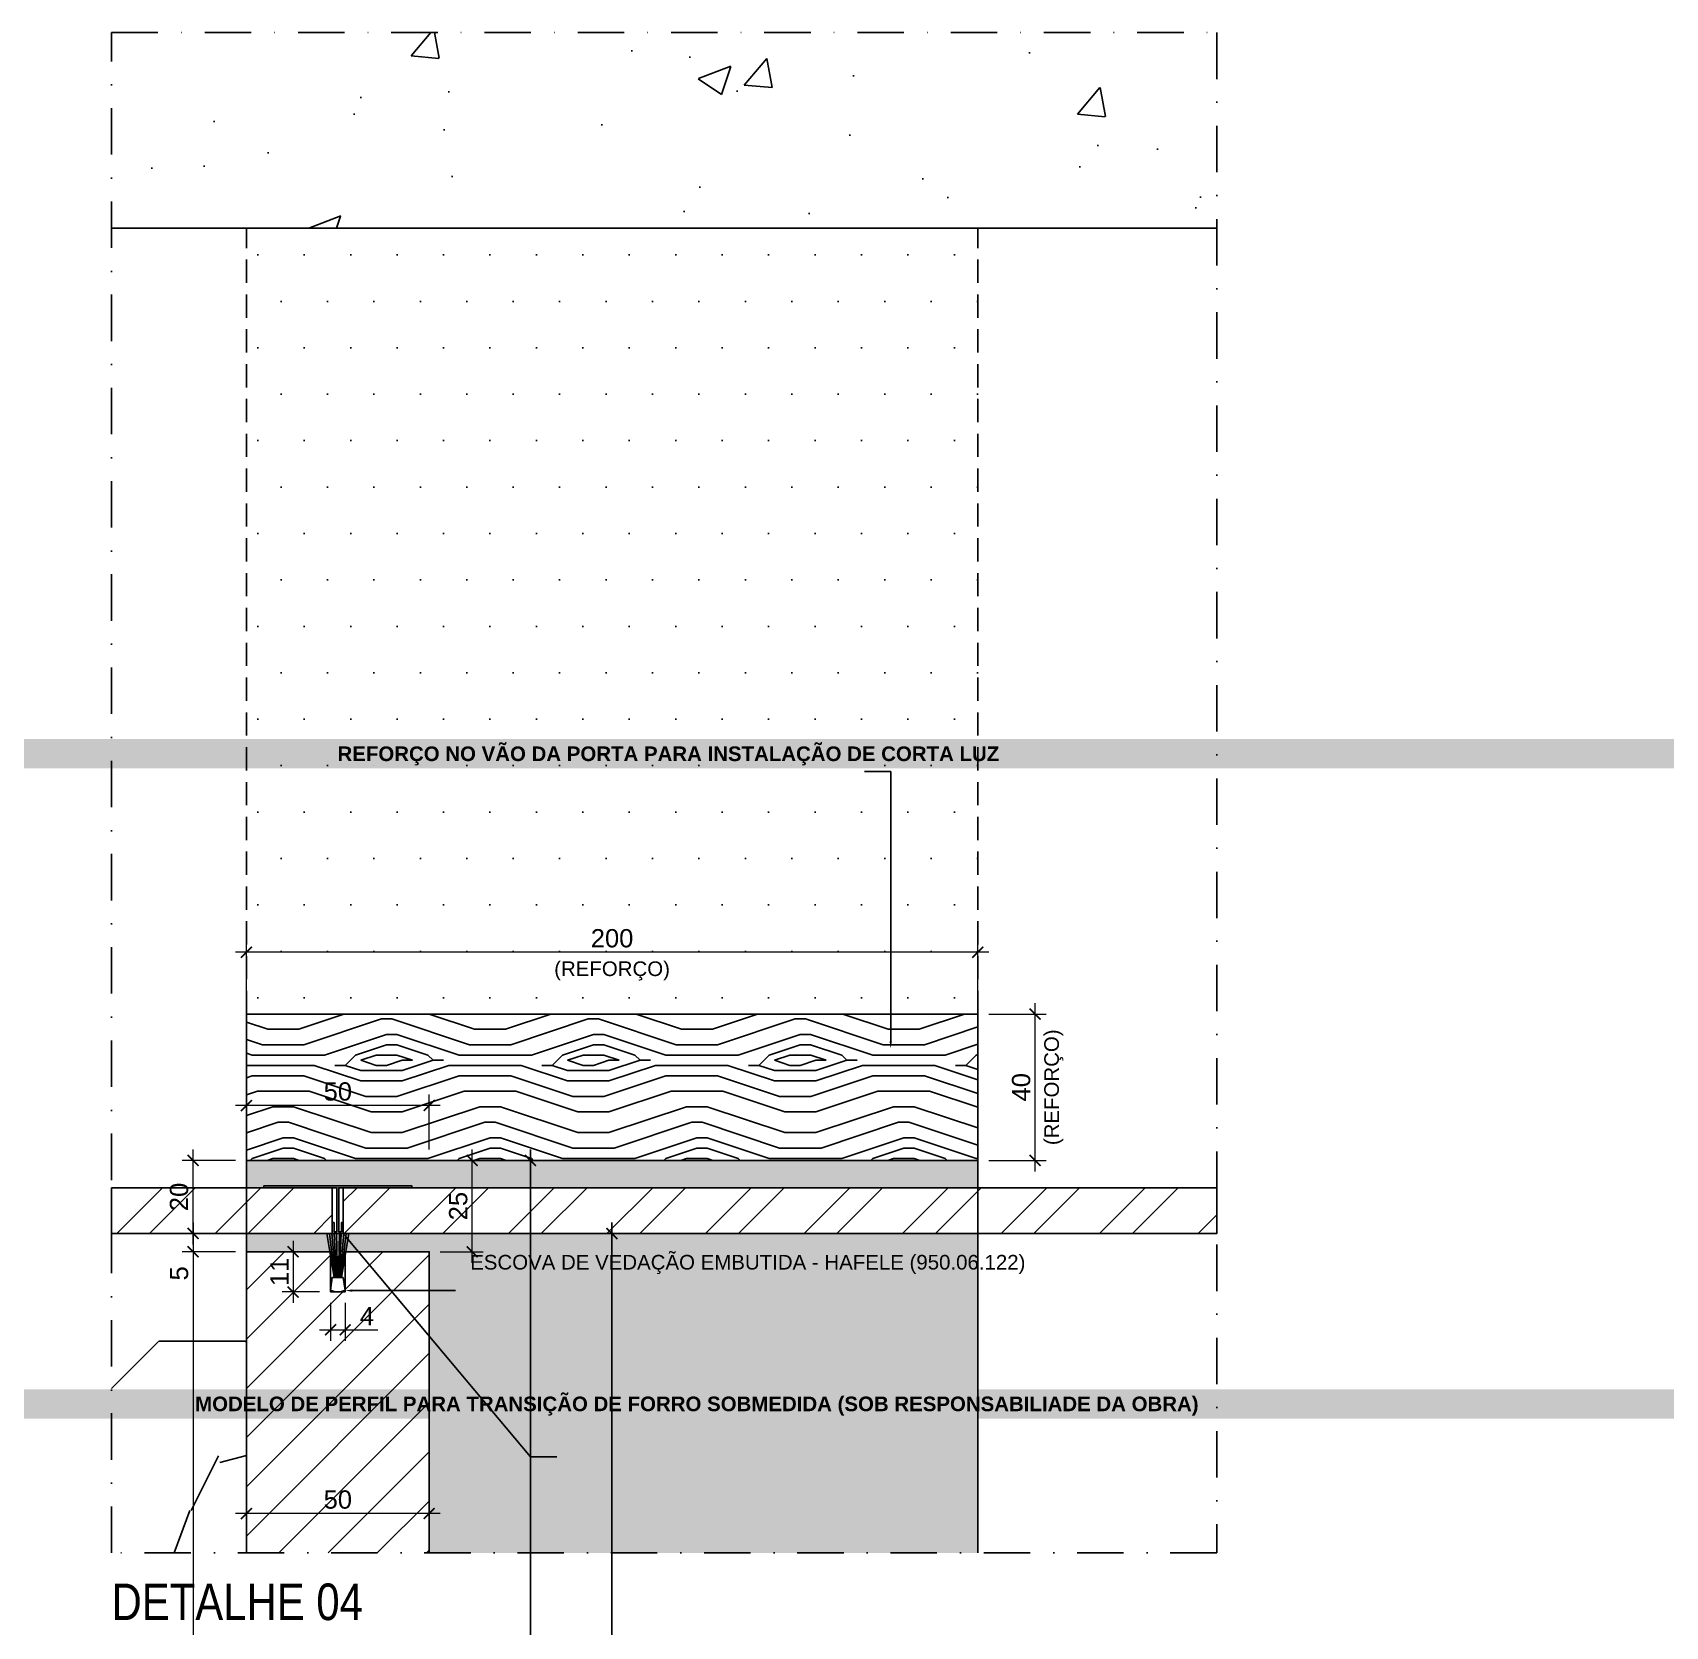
# Model space of a CAD drawing. Header units: millimetres. Extents: x -63251 to 507826, y 5339 to 217512.
# Drawn here: x 77986.8 to 78433.3, y 103609.1 to 104045 of the extents above; entities that cross this region are included whole.
import ezdxf
from ezdxf import colors
from ezdxf.entities.mleader import LeaderData, LeaderLine
from ezdxf.math import Vec2, Vec3

# ---------------------------------------------------------------- set-up
doc = ezdxf.new("R2010")
doc.units = ezdxf.units.MM
doc.header["$PDMODE"] = 3
doc.linetypes.add('TRAÇO 1-1', pattern=[9.525, 6.35, -3.175])
doc.linetypes.add('TRAÇO E PONTO 1-1', pattern=[25.4, 12.7, -6.35, 0, -6.35])
for name, color, linetype in [('_COMENTÁRIOS ARQ', 30, 'Continuous'), ('COTAS', 9, 'Continuous'), ('FERRAGEM', 3, 'Continuous'), ('FERRAGENS', 3, 'Continuous'), ('GESSO', 1, 'Continuous'), ('HACHURA', 21, 'Continuous'), ('MARCENARIA', 4, 'Continuous'), ('PAREDE', 94, 'Continuous'), ('PROJEÇÃO', 8, 'Continuous'), ('TEXTO', 105, 'Continuous'), ('TEXTO TRAÇO PONTO', 105, 'TRAÇO E PONTO 1-1')]:
    doc.layers.add(name, color=color, linetype=linetype)
doc.layers.add('ARQ-COTA', color=12, linetype='Continuous', lineweight=9)
doc.styles.add('1-1', font='arial.ttf', dxfattribs={"height": 0.2})
doc.styles.add('MEDIDA OFICIAL', font='ariblk.ttf')
doc.styles.add('PADRÃO', font='arial.ttf')
doc.styles.add('PADRÃO NEGRITO', font='arialbd.ttf')
doc.styles.add('TITULO', font='swissck.ttf')
doc.dimstyles.new('1-2', dxfattribs={"dimscale": 2, "dimtxt": 2.5, "dimasz": 1.5, "dimexe": 1.5, "dimexo": 1.5, "dimtad": 1, "dimtxsty": 'PADRÃO', "dimblk": 'ARCHTICK', "dimcen": 2.5, "dimdle": 1.5, "dimclrd": 9, "dimclre": 9, "dimclrt": 6, "dimadec": 0, "dimazin": 0, "dimtfac": 1, "dimtmove": 0, "dimatfit": 3, "dimfxl": 1.25, "dimlwd": -1, "dimlwe": -1, "dimarcsym": 0})
doc.dimstyles.new('Med. Ofic.1-2', dxfattribs={"dimscale": 2, "dimtxt": 2.5, "dimasz": 1.5, "dimexe": 1.5, "dimexo": 1.5, "dimtad": 1, "dimtxsty": 'MEDIDA OFICIAL', "dimblk": 'ARCHTICK', "dimcen": 2.5, "dimdle": 1.5, "dimclrd": 9, "dimclre": 9, "dimclrt": 10, "dimadec": 0, "dimazin": 0, "dimtfac": 1, "dimtmove": 0, "dimatfit": 3, "dimfxl": 1.25, "dimlwd": -1, "dimlwe": -1, "dimarcsym": 0})

# ---------------------------------------------------------------- blocks, each defined once
blk = doc.blocks.new('_ArchTick')
at = {"color": 0, "linetype": 'ByBlock', "const_width": 0.15}
blk.add_lwpolyline([(-0.5, -0.5), (0.5, 0.5)], dxfattribs=at)
blk = doc.blocks.new('*D669')
at = {"layer": 'ARQ-COTA', "color": 9, "transparency": 16777216}
for p, q in [((78260.94, 103733.51), (78260.94, 103779.51)), ((78248.25, 103776.51), (78263.94, 103776.51)), ((78248.25, 103736.51), (78263.94, 103736.51))]:
    blk.add_line(p, q, dxfattribs=at)
at = {"layer": 'Defpoints', "color": 0, "transparency": 16777216}
for p in [(78245.25, 103776.51), (78260.94, 103776.51), (78245.25, 103736.51)]:
    blk.add_point(p, dxfattribs=at)
at = {"layer": 'ARQ-COTA', "color": 9, "transparency": 16777216, "xscale": 3, "yscale": 3, "zscale": 3}
for p, rotation in [((78260.94, 103776.51), 90), ((78260.94, 103736.51), 270)]:
    blk.add_blockref('_ArchTick', p, dxfattribs=dict(at, rotation=rotation))
at = {"layer": 'ARQ-COTA', "color": 6, "transparency": 16777216, "insert": (78257.14, 103756.51), "char_height": 5, "attachment_point": 5, "rotation": 90, "style": 'PADRÃO'}
blk.add_mtext('40', dxfattribs=at)
blk = doc.blocks.new('*D670')
at = {"layer": 'ARQ-COTA', "color": 9, "transparency": 16777216}
for p, q in [((78248.25, 103793.44), (78042.25, 103793.44)), ((78045.25, 103779.51), (78045.25, 103796.44)), ((78245.25, 103779.51), (78245.25, 103796.44))]:
    blk.add_line(p, q, dxfattribs=at)
at = {"layer": 'Defpoints', "color": 0, "transparency": 16777216}
for p in [(78045.25, 103793.44), (78045.25, 103776.51), (78245.25, 103776.51)]:
    blk.add_point(p, dxfattribs=at)
at = {"layer": 'ARQ-COTA', "color": 9, "transparency": 16777216, "xscale": 3, "yscale": 3, "zscale": 3, "rotation": 180}
blk.add_blockref('_ArchTick', (78045.25, 103793.44), dxfattribs=at)
at = {"layer": 'ARQ-COTA', "color": 9, "transparency": 16777216, "xscale": 3, "yscale": 3, "zscale": 3}
blk.add_blockref('_ArchTick', (78245.25, 103793.44), dxfattribs=at)
at = {"layer": 'ARQ-COTA', "color": 6, "transparency": 16777216, "insert": (78145.25, 103797.24), "char_height": 5, "attachment_point": 5, "style": 'PADRÃO'}
blk.add_mtext('200', dxfattribs=at)
blk = doc.blocks.new('*D671')
at = {"layer": 'ARQ-COTA', "color": 9, "transparency": 16777216}
blk.add_line((78098.25, 103639.9), (78042.25, 103639.9), dxfattribs=at)
at = {"layer": 'Defpoints', "color": 0, "transparency": 16777216}
for p in [(78045.25, 103639.9), (78045.25, 103639.9), (78095.25, 103639.9)]:
    blk.add_point(p, dxfattribs=at)
at = {"layer": 'ARQ-COTA', "color": 9, "transparency": 16777216, "xscale": 3, "yscale": 3, "zscale": 3, "rotation": 180}
blk.add_blockref('_ArchTick', (78045.25, 103639.9), dxfattribs=at)
at = {"layer": 'ARQ-COTA', "color": 9, "transparency": 16777216, "xscale": 3, "yscale": 3, "zscale": 3}
blk.add_blockref('_ArchTick', (78095.25, 103639.9), dxfattribs=at)
at = {"layer": 'ARQ-COTA', "color": 6, "transparency": 16777216, "insert": (78070.25, 103643.71), "char_height": 5, "attachment_point": 5, "style": 'PADRÃO'}
blk.add_mtext('50', dxfattribs=at)
blk = doc.blocks.new('*D672')
at = {"layer": 'ARQ-COTA', "color": 9, "transparency": 16777216}
for p, q in [((78030.65, 103719.51), (78030.65, 103711.51)), ((78042.25, 103716.51), (78027.65, 103716.51)), ((78042.25, 103711.51), (78027.65, 103711.51)), ((78030.65, 103711.51), (78030.65, 103702.69))]:
    blk.add_line(p, q, dxfattribs=at)
at = {"layer": 'Defpoints', "color": 0, "transparency": 16777216}
for p in [(78045.25, 103716.51), (78030.65, 103711.51), (78045.25, 103711.51)]:
    blk.add_point(p, dxfattribs=at)
at = {"layer": 'ARQ-COTA', "color": 9, "transparency": 16777216, "xscale": 3, "yscale": 3, "zscale": 3}
for p, rotation in [((78030.65, 103716.51), 90), ((78030.65, 103711.51), 270)]:
    blk.add_blockref('_ArchTick', p, dxfattribs=dict(at, rotation=rotation))
at = {"layer": 'ARQ-COTA', "color": 6, "transparency": 16777216, "insert": (78026.85, 103705.6), "char_height": 5, "attachment_point": 5, "rotation": 90, "style": 'PADRÃO'}
blk.add_mtext('5', dxfattribs=at)
blk = doc.blocks.new('*D673')
at = {"layer": 'ARQ-COTA', "color": 9, "transparency": 16777216}
for p, q in [((78030.65, 103713.51), (78030.65, 103739.51)), ((78042.25, 103736.51), (78027.65, 103736.51)), ((78042.25, 103716.51), (78027.65, 103716.51))]:
    blk.add_line(p, q, dxfattribs=at)
at = {"layer": 'Defpoints', "color": 0, "transparency": 16777216}
for p in [(78030.65, 103736.51), (78045.25, 103736.51), (78045.25, 103716.51)]:
    blk.add_point(p, dxfattribs=at)
at = {"layer": 'ARQ-COTA', "color": 9, "transparency": 16777216, "xscale": 3, "yscale": 3, "zscale": 3}
for p, rotation in [((78030.65, 103736.51), 90), ((78030.65, 103716.51), 270)]:
    blk.add_blockref('_ArchTick', p, dxfattribs=dict(at, rotation=rotation))
at = {"layer": 'ARQ-COTA', "color": 6, "transparency": 16777216, "insert": (78026.84, 103726.51), "char_height": 5, "attachment_point": 5, "rotation": 90, "style": 'PADRÃO'}
blk.add_mtext('20', dxfattribs=at)
blk = doc.blocks.new('*D674')
at = {"layer": 'ARQ-COTA', "color": 9, "transparency": 16777216}
for p, q in [((78107, 103708.51), (78107, 103739.51)), ((78108.28, 103736.51), (78110, 103736.51)), ((78098.25, 103711.51), (78110, 103711.51))]:
    blk.add_line(p, q, dxfattribs=at)
at = {"layer": 'Defpoints', "color": 0, "transparency": 16777216}
for p in [(78105.28, 103736.51), (78107, 103736.51), (78095.25, 103711.51)]:
    blk.add_point(p, dxfattribs=at)
at = {"layer": 'ARQ-COTA', "color": 9, "transparency": 16777216, "xscale": 3, "yscale": 3, "zscale": 3}
for p, rotation in [((78107, 103736.51), 90), ((78107, 103711.51), 270)]:
    blk.add_blockref('_ArchTick', p, dxfattribs=dict(at, rotation=rotation))
at = {"layer": 'ARQ-COTA', "color": 6, "transparency": 16777216, "insert": (78103.19, 103724.01), "char_height": 5, "attachment_point": 5, "rotation": 90, "style": 'PADRÃO'}
blk.add_mtext('25', dxfattribs=at)
blk = doc.blocks.new('*D675')
at = {"layer": 'ARQ-COTA', "color": 9, "transparency": 16777216}
for p, q in [((78045.25, 103748.95), (78045.25, 103754.53)), ((78095.25, 103739.51), (78095.25, 103754.53)), ((78098.25, 103751.53), (78042.25, 103751.53))]:
    blk.add_line(p, q, dxfattribs=at)
at = {"layer": 'Defpoints', "color": 0, "transparency": 16777216}
for p in [(78045.25, 103751.53), (78045.25, 103745.95), (78095.25, 103736.51)]:
    blk.add_point(p, dxfattribs=at)
at = {"layer": 'ARQ-COTA', "color": 9, "transparency": 16777216, "xscale": 3, "yscale": 3, "zscale": 3, "rotation": 180}
blk.add_blockref('_ArchTick', (78045.25, 103751.53), dxfattribs=at)
at = {"layer": 'ARQ-COTA', "color": 9, "transparency": 16777216, "xscale": 3, "yscale": 3, "zscale": 3}
blk.add_blockref('_ArchTick', (78095.25, 103751.53), dxfattribs=at)
at = {"layer": 'ARQ-COTA', "color": 6, "transparency": 16777216, "insert": (78070.25, 103755.33), "char_height": 5, "attachment_point": 5, "style": 'PADRÃO'}
blk.add_mtext('50', dxfattribs=at)
blk = doc.blocks.new('*D874')
at = {"layer": 'COTAS', "color": 9, "linetype": 'Continuous', "transparency": 16777216}
blk.add_line((78145.22, 103719.51), (78145.22, 103336.08), dxfattribs=at)
at = {"layer": 'COTAS', "color": 9, "transparency": 16777216}
for p, q in [((78148.22, 103716.51), (78148.22, 103716.51)), ((78148.22, 103339.08), (78148.22, 103339.08))]:
    blk.add_line(p, q, dxfattribs=at)
at = {"layer": 'Defpoints', "color": 0, "transparency": 16777216}
for p in [(78145.22, 103716.51), (78145.22, 103339.08), (78145.22, 103339.08)]:
    blk.add_point(p, dxfattribs=at)
at = {"layer": 'COTAS', "color": 9, "transparency": 16777216, "xscale": 3, "yscale": 3, "zscale": 3}
for p, rotation in [((78145.22, 103716.51), 90), ((78145.22, 103339.08), 270)]:
    blk.add_blockref('_ArchTick', p, dxfattribs=dict(at, rotation=rotation))
at = {"layer": 'COTAS', "color": 10, "transparency": 16777216, "insert": (78141.38, 103527.8), "char_height": 5, "attachment_point": 5, "rotation": 90, "style": 'MEDIDA OFICIAL'}
blk.add_mtext('2925', dxfattribs=at)
blk = doc.blocks.new('*D875')
at = {"layer": 'COTAS', "color": 9, "linetype": 'Continuous', "transparency": 16777216}
blk.add_line((78122.9, 103739.51), (78122.9, 103336.08), dxfattribs=at)
at = {"layer": 'COTAS', "color": 9, "transparency": 16777216}
for p, q in [((78125.9, 103736.51), (78125.9, 103736.51)), ((78125.9, 103339.08), (78125.9, 103339.08))]:
    blk.add_line(p, q, dxfattribs=at)
at = {"layer": 'Defpoints', "color": 0, "transparency": 16777216}
for p in [(78122.9, 103736.51), (78122.9, 103339.08), (78122.9, 103339.08)]:
    blk.add_point(p, dxfattribs=at)
at = {"layer": 'COTAS', "color": 9, "transparency": 16777216, "xscale": 3, "yscale": 3, "zscale": 3}
for p, rotation in [((78122.9, 103736.51), 90), ((78122.9, 103339.08), 270)]:
    blk.add_blockref('_ArchTick', p, dxfattribs=dict(at, rotation=rotation))
at = {"layer": 'COTAS', "color": 10, "transparency": 16777216, "insert": (78119.06, 103537.8), "char_height": 5, "attachment_point": 5, "rotation": 90, "style": 'MEDIDA OFICIAL'}
blk.add_mtext('2945', dxfattribs=at)
blk = doc.blocks.new('*D876')
at = {"layer": 'ARQ-COTA', "color": 9, "transparency": 16777216}
for p, q in [((78030.65, 103714.51), (78030.65, 103341.08)), ((78042.25, 103711.51), (78027.65, 103711.51)), ((78042.25, 103344.08), (78027.65, 103344.08))]:
    blk.add_line(p, q, dxfattribs=at)
at = {"layer": 'Defpoints', "color": 0, "transparency": 16777216}
for p in [(78045.25, 103711.51), (78030.65, 103344.08), (78045.25, 103344.08)]:
    blk.add_point(p, dxfattribs=at)
at = {"layer": 'ARQ-COTA', "color": 9, "transparency": 16777216, "xscale": 3, "yscale": 3, "zscale": 3}
for p, rotation in [((78030.65, 103711.51), 90), ((78030.65, 103344.08), 270)]:
    blk.add_blockref('_ArchTick', p, dxfattribs=dict(at, rotation=rotation))
at = {"layer": 'ARQ-COTA', "color": 6, "transparency": 16777216, "insert": (78026.84, 103527.8), "char_height": 5, "attachment_point": 5, "rotation": 90, "style": 'PADRÃO'}
blk.add_mtext('2915', dxfattribs=at)
blk = doc.blocks.new('ESCOVA DE VEDAÇÃO')
at = {"layer": 'FERRAGEM'}
blk.add_lwpolyline([(-1.5, -4), (1.5, -4), (2, -0.5, 0.25), (-2, -0.5)], format="xyb", close=True, dxfattribs=at)
at = {"layer": 'FERRAGEM', "color": 8}
for points in [[(-1.04, -4), (-3.04, -16)], [(-0.79, -4), (-2.3, -16)], [(-0.55, -4), (-1.63, -16)], [(-0.35, -4), (-0.96, -16)], [(-0.21, -4), (-0.45, -16)], [(0.08, -4), (0.33, -16)], [(0.35, -4), (0.96, -16)], [(0.55, -4), (1.63, -16)], [(0.79, -4), (2.3, -16)], [(1.04, -4), (3.04, -16)]]:
    blk.add_lwpolyline(points, dxfattribs=at)
blk = doc.blocks.new('*D1113')
at = {"layer": 'ARQ-COTA', "color": 9, "transparency": 16777216}
for p, q in [((78068.25, 103697.51), (78068.25, 103687.17)), ((78072.25, 103697.51), (78072.25, 103687.17)), ((78065.25, 103690.17), (78072.25, 103690.17)), ((78072.25, 103690.17), (78081.21, 103690.17))]:
    blk.add_line(p, q, dxfattribs=at)
at = {"layer": 'Defpoints', "color": 0, "transparency": 16777216}
for p in [(78068.25, 103700.51), (78072.25, 103700.51), (78072.25, 103690.17)]:
    blk.add_point(p, dxfattribs=at)
at = {"layer": 'ARQ-COTA', "color": 9, "transparency": 16777216, "xscale": 3, "yscale": 3, "zscale": 3, "rotation": 180}
blk.add_blockref('_ArchTick', (78068.25, 103690.17), dxfattribs=at)
at = {"layer": 'ARQ-COTA', "color": 9, "transparency": 16777216, "xscale": 3, "yscale": 3, "zscale": 3}
blk.add_blockref('_ArchTick', (78072.25, 103690.17), dxfattribs=at)
at = {"layer": 'ARQ-COTA', "color": 6, "transparency": 16777216, "insert": (78078.23, 103693.92), "char_height": 5, "attachment_point": 5, "style": 'PADRÃO'}
blk.add_mtext('4', dxfattribs=at)
blk = doc.blocks.new('*D1114')
at = {"layer": 'ARQ-COTA', "color": 9, "transparency": 16777216}
for p, q in [((78058.03, 103714.51), (78058.03, 103697.51)), ((78063.07, 103711.51), (78055.03, 103711.51)), ((78065.25, 103700.51), (78055.03, 103700.51))]:
    blk.add_line(p, q, dxfattribs=at)
at = {"layer": 'Defpoints', "color": 0, "transparency": 16777216}
for p in [(78066.07, 103711.51), (78058.03, 103700.51), (78068.25, 103700.51)]:
    blk.add_point(p, dxfattribs=at)
at = {"layer": 'ARQ-COTA', "color": 9, "transparency": 16777216, "xscale": 3, "yscale": 3, "zscale": 3}
for p, rotation in [((78058.03, 103711.51), 90), ((78058.03, 103700.51), 270)]:
    blk.add_blockref('_ArchTick', p, dxfattribs=dict(at, rotation=rotation))
at = {"layer": 'ARQ-COTA', "color": 6, "transparency": 16777216, "insert": (78054.27, 103706.01), "char_height": 5, "attachment_point": 5, "rotation": 90, "style": 'PADRÃO'}
blk.add_mtext('11', dxfattribs=at)

msp = doc.modelspace()

# ---------------------------------------------------------------- hatches: boundary and pattern name
at = {"layer": 'HACHURA'}
h = msp.add_hatch(dxfattribs=at)
h.set_pattern_fill('AR-CONC', color=21, scale=0.5)
h.set_pattern_definition([(50, (17876.49, 2e-10), (91.092334, -7.969543), [9.525, -104.775]), (355, (17876.49, 2e-10), (-17.62171, 95.52842), [7.62, -83.82029]), (100.451445, (17884.08, -0.66), (73.470624, 87.558876), [8.095004, -89.04512]), (46.1842, (17876.49, 25.4), (135.53952, -21.02116), [14.2875, -157.1625]), (96.63556, (17887.78, 23.65), (118.70207, 123.71306), [12.14251, -133.5678]), (351.18415, (17876.49, 25.4), (118.70207, 123.71306), [11.42998, -125.72987]), (21, (17889.19, 19.05), (75.807196, -51.1326), [9.525, -104.775]), (326, (17889.19, 19.05), (30.901014, 92.09398), [7.62, -83.82]), (71.451445, (17895.51, 14.79), (106.70821, 40.961384), [8.095004, -89.04497]), (37.5, (17876.49, 2e-10), (1.544302, 42.277519), [0, -82.804, 0, -85.09, 0, -84.1375]), (7.5, (17876.49, 2e-10), (33.409831, 50.090287), [0, -48.514, 0, -80.899, 0, -32.0675]), (327.5, (17848.17, 2e-10), (67.795298, -2.864372), [0, -31.75, 0, -99.06, 0, -131.445]), (317.5, (17835.47, 2e-10), (74.06459, 12.713246), [0, -41.275, 0, -65.786, 0, -93.345])])
h.paths.add_polyline_path([(78310.598, 104044.981), (78310.598, 103991.509), (78008.37, 103991.509), (78008.37, 104044.981)])
at = {"layer": 'HACHURA', "true_color": 0x636466}
h = msp.add_hatch(dxfattribs=at)
h.set_pattern_fill('PATRON00077', color=251, scale=40, angle=135, pattern_type=2)
h.set_pattern_definition([(135, (17963.936, -5469.982), (-56.568542, 4e-15), [2, -38]), (225, (17942.723, -5468.57), (-7e-15, -56.568542), [4, -36]), (180, (17951.208, -5471.397), (-28.284271, -28.284271), [2.828, -8.484, 2.828, -5.656, 19.8, -16.9725425]), (180, (17966.765, -5469.982), (-28.284271, -28.284271), [2.8284, -5.6568, 2.8284, -45.2549425]), (180, (17954.037, -5462.91), (-28.284271, -28.284271), [2.8284, -53.740142]), (180, (17952.622, -5458.67), (-28.284271, -28.284271), [2.8284, -53.740142]), (180, (17954.037, -5465.74), (-28.284271, -28.284271), [2.8284, -53.740142]), (180, (17954.037, -5468.568), (-28.284271, -28.284271), [5.6568, -50.911742]), (180, (17925.752, -5482.71), (-28.284271, -28.284271), [5.6568, -50.911742]), (180, (17955.45, -5472.81), (-28.284271, -28.284271), [11.3136, -45.254942]), (180, (17955.45, -5475.64), (-28.284271, -28.284271), [11.3136, -45.254942]), (180, (17928.58, -5465.74), (-28.284271, -28.284271), [11.3136, -45.254942]), (180, (17954.037, -5479.882), (-28.284271, -28.284271), [8.48528, -48.083262]), (180, (17955.45, -5489.781), (-28.284271, -28.284271), [8.48528, -48.083262]), (180, (17955.45, -5484.125), (-28.284271, -28.284271), [8.48528, -48.083262]), (180, (17928.58, -5474.225), (-28.284271, -28.284271), [14.142136, -42.426406]), (180, (17929.995, -5478.468), (-28.284271, -28.284271), [14.142136, -42.426406]), (180, (17934.238, -5468.568), (-28.284271, -28.284271), [19.79899, -36.769553]), (161.565051, (17958.28, -5469.982), (-28.2842713, 28.2842712), [4.472136, -84.970583]), (161.565051, (17944.137, -5472.811), (-28.2842713, 28.2842712), [4.472136, -84.970583]), (161.565051, (17948.38, -5471.397), (-28.2842713, 28.2842712), [4.472136, -84.970583]), (161.565051, (17962.522, -5468.568), (-28.2842713, 28.2842712), [8.944272, -80.498447]), (161.565051, (17944.137, -5475.64), (-28.2842713, 28.2842712), [13.416408, -76.026311]), (161.565051, (17945.551, -5479.882), (-28.2842713, 28.2842712), [17.888544, -71.554175]), (161.565051, (17946.966, -5484.125), (-28.2842713, 28.2842712), [17.888544, -71.554175]), (161.565051, (17942.723, -5496.853), (-28.2842713, 28.2842712), [17.888544, -71.554175]), (161.565051, (17945.551, -5494.024), (-28.2842713, 28.2842712), [22.36068, -67.082039]), (161.565051, (17946.966, -5489.781), (-28.2842713, 28.2842712), [22.36068, -67.082039]), (198.434949, (17948.38, -5468.568), (-28.2842712, -28.2842712), [4.472136, -84.970583]), (198.434949, (17955.451, -5469.982), (-28.2842712, -28.2842712), [4.472136, -84.970583]), (198.434949, (17963.936, -5469.982), (-28.2842712, -28.2842712), [8.944272, -80.498447]), (198.434949, (17951.208, -5465.74), (-28.2842712, -28.2842712), [8.944272, -80.498447]), (198.434949, (17968.179, -5471.397), (-28.2842712, -28.2842712), [13.416408, -76.026311]), (198.434949, (17971.007, -5474.225), (-28.2842712, -28.2842712), [17.888544, -71.554175]), (198.434949, (17944.137, -5450.183), (-28.2842712, -28.2842712), [17.888544, -71.554175]), (198.434949, (17951.208, -5462.911), (-28.2842712, -28.2842712), [17.888544, -71.554175]), (198.434949, (17948.38, -5454.426), (-28.2842712, -28.2842712), [22.36068, -67.082039]), (198.434949, (17949.794, -5458.669), (-28.2842712, -28.2842712), [22.36068, -67.082039])])
h.paths.add_polyline_path([(78045.248, 103776.509), (78045.248, 103736.509), (78245.248, 103736.509), (78245.248, 103776.509)])
at = {"layer": 'HACHURA', "true_color": 0xba9673}
h = msp.add_hatch(color=33, dxfattribs=at)
h.dxf.hatch_style = 1
h.paths.add_polyline_path([(78045.248, 103736.509), (78245.248, 103736.509), (78245.248, 103729.009), (78045.248, 103729.009)])
h.paths.add_polyline_path([(78245.248, 103629.123), (78095.248, 103629.123), (78095.248, 103711.509), (78045.248, 103711.509), (78045.248, 103716.509), (78245.248, 103716.509)])
at = {"layer": 'HACHURA', "ltscale": 0.3}
h = msp.add_hatch(dxfattribs=at)
h.set_pattern_fill('LEGNO5', color=21, scale=125, angle=90, pattern_type=2)
h.set_pattern_definition([(63.4349, (8654.26, 15), (-125.000164, -124.999895), [16.7705, -262.738]), (14.5742, (8661.7615, 30), (-3375.00027608, -874.99911146), [64.578, -6393.21775]), (342.4744, (8599.2615, 46.25), (1999.9996141, -625.00103354), [24.90612, -2465.70125]), (45, (8623.01, 38.75), (4e-14, 125.00004), [31.81975, -144.95687]), (0, (8645.51, 61.25), (125, 125), [23.75, -101.25]), (39.0939, (8669.2615, 61.25), (1374.99923876, 1125.00100392), [51.53887, -2525.40225]), (0, (8709.26, 93.75), (125, 125), [15, -110]), (17.5256, (8599.2615, 93.75), (-1999.9996141, -625.00103354), [24.90612, -2465.70125]), (33.6901, (8623.01, 101.25), (-249.999945, -125.000167), [27.04162, -423.65225]), (69.7751, (8645.5115, 116.25), (500.00104195, 1374.99965804), [25.31062, -2505.7465])])
h.paths.add_polyline_path([(78008.37, 103629.123), (78045.248, 103629.123), (78045.248, 103716.509), (78008.37, 103716.509)])
at = {"layer": 'PROJEÇÃO', "linetype": 'TRAÇO 1-1'}
h = msp.add_hatch(dxfattribs=at)
h.set_pattern_fill('DOTS', color=8, scale=8)
h.set_pattern_definition([(0, (17971.007, -5451.725), (6.35, 12.7), [0, -12.7])])
h.paths.add_polyline_path([(78045.248, 103776.509), (78245.248, 103776.509), (78245.248, 103991.509), (78045.248, 103991.509)])
h = msp.add_hatch(dxfattribs=at)
h.set_pattern_fill('ANSI31', color=8, scale=3)
h.set_pattern_definition([(45, (17971.007, -5459.225), (-6.7351921, 6.7351921), [])])
h.paths.add_polyline_path([(78095.248, 103629.123), (78095.248, 103711.509), (78072.248, 103711.509), (78072.248, 103700.509), (78068.248, 103700.509), (78068.248, 103711.509), (78045.248, 103711.509), (78045.248, 103629.123)])

# ---------------------------------------------------------------- linework, layer by layer
at = {"layer": 'FERRAGEM'}
msp.add_lwpolyline([(78245.248, 103736.509), (78045.248, 103736.509), (78045.248, 103776.509), (78245.248, 103776.509)], close=True, dxfattribs=at)
at = {"layer": 'MARCENARIA'}
for points in [[(78245.248, 103629.123), (78245.248, 103736.509), (78045.248, 103736.509), (78045.248, 103629.123)], [(78095.248, 103629.123), (78095.248, 103711.509), (78072.248, 103711.509), (78072.248, 103700.509), (78068.249, 103700.509), (78068.248, 103711.509), (78045.248, 103711.509), (78045.248, 103629.123)]]:
    msp.add_lwpolyline(points, dxfattribs=at)
at = {"layer": 'PAREDE'}
msp.add_lwpolyline([(78310.598, 103991.509), (78008.37, 103991.509)], dxfattribs=at)
at = {"layer": 'PROJEÇÃO', "color": 8, "linetype": 'TRAÇO 1-1'}
for p, q in [((78045.248, 103776.509), (78045.248, 103991.509)), ((78245.248, 103776.509), (78245.248, 103991.509))]:
    msp.add_line(p, q, dxfattribs=at)

# ---------------------------------------------------------------- texts
at = {"layer": 'TEXTO', "color": 1, "insert": (78008.37, 103610.623), "char_height": 10, "width": 220.061, "attachment_point": 7, "style": 'TITULO'}
msp.add_mtext('DETALHE 04', dxfattribs=at)

# ---------------------------------------------------------------- dimensions: what is measured, and where the dimension line sits
at = {"layer": 'ARQ-COTA'}
for base, p1, p2, angle, picture, middle in [((78045.248, 103751.528), (78095.248, 103736.509), (78045.248, 103745.95), 180, '*D675', (78070.248, 103755.331)), ((78030.647, 103736.509), (78045.248, 103716.509), (78045.248, 103736.509), 90, '*D673', (78026.845, 103726.509)), ((78106.995, 103736.509), (78095.248, 103711.509), (78105.279, 103736.509), 90, '*D674', (78103.192, 103724.009)), ((78030.647, 103711.509), (78045.248, 103716.509), (78045.248, 103711.509), 90, '*D672', (78026.855, 103705.602))]:
    dim = msp.add_linear_dim(base=base, p1=p1, p2=p2, angle=angle, dimstyle='1-2', dxfattribs=at)
    dim.commit()
    dim.dimension.update_dxf_attribs({"geometry": picture, "text_midpoint": middle})
dim = msp.add_linear_dim(base=(78045.248, 103639.903), p1=(78095.248, 103639.903), p2=(78045.248, 103639.903), dimstyle='1-2', dxfattribs=at)
dim.commit()
dim.dimension.update_dxf_attribs({"geometry": '*D671', "text_midpoint": (78070.248, 103643.705)})

# ---------------------------------------------------------------- leaders
at = {"layer": 'COTAS', "ltscale": 0.4}
ml = msp.add_multileader_mtext('Standard', dxfattribs=at)
ml.set_content('PUXADOR CAVA', color=105, style='1-1')
ml.set_leader_properties(color=256, linetype='ByLayer', lineweight=-1)
ml.build(insert=Vec2(0, 0))
ml.multileader.update_dxf_attribs({"text_left_attachment_type": 2, "text_right_attachment_type": 2, "dogleg_length": 0.36, "arrow_head_size": 2, "scale": 20})
ctx = ml.context
ctx.base_point, ctx.scale, ctx.arrow_head_size, ctx.landing_gap_size, ctx.plane_origin = Vec3(77445.653, 103926.353), 20, 2, 4, Vec3(77379.537, 103897.667)
ctx.left_attachment, ctx.right_attachment = 2, 2
notes = []
notes.append((ctx, [(0, (1, 1, 0), (77438.453, 103926.353), (1, 0), 7.2, [(0, [(77438.468, 103897.272)], 0, [])])]))
ctx.mtext.insert, ctx.mtext.width, ctx.mtext.flow_direction = Vec3(77449.653, 103928.422), 80.51012, 5
ml = msp.add_multileader_mtext('Standard', dxfattribs=at)
ml.set_content('BIT 5x5mm', color=105, style='1-1')
ml.set_leader_properties(color=256, linetype='ByLayer', lineweight=-1)
ml.build(insert=Vec2(0, 0))
ml.multileader.update_dxf_attribs({"text_left_attachment_type": 2, "text_right_attachment_type": 2, "dogleg_length": 0.36, "arrow_head_size": 2, "scale": 20})
ctx = ml.context
ctx.base_point, ctx.scale, ctx.arrow_head_size, ctx.landing_gap_size, ctx.plane_origin = Vec3(77065.255, 103905.31), 20, 2, 4, Vec3(76996.28, 103896.727)
ctx.left_attachment, ctx.right_attachment = 2, 2
notes.append((ctx, [(0, (1, 1, 0), (77055.197, 103905.31), (1, 0), 10.059, [(0, [(77055.212, 103892.275)], 0, [])])]))
ctx.mtext.insert, ctx.mtext.width, ctx.mtext.flow_direction = Vec3(77069.255, 103907.344), 80.51012, 5
ml = msp.add_multileader_mtext('Standard', dxfattribs=at)
ml.set_content('BIT 5x5mm', color=105, style='1-1')
ml.set_leader_properties(color=256, linetype='ByLayer', lineweight=-1)
ml.build(insert=Vec2(0, 0))
ml.multileader.update_dxf_attribs({"text_left_attachment_type": 2, "text_right_attachment_type": 2, "dogleg_length": 0.36, "arrow_head_size": 2, "scale": 20})
ctx = ml.context
ctx.base_point, ctx.scale, ctx.arrow_head_size, ctx.landing_gap_size, ctx.plane_origin = Vec3(77555.564, 103905.31), 20, 2, 4, Vec3(77486.589, 103896.727)
ctx.left_attachment, ctx.right_attachment = 2, 2
notes.append((ctx, [(0, (1, 1, 0), (77545.505, 103905.31), (1, 0), 10.059, [(0, [(77545.52, 103892.275)], 0, [])])]))
ctx.mtext.insert, ctx.mtext.width, ctx.mtext.flow_direction = Vec3(77559.564, 103907.344), 80.51012, 5
for ctx, leaders in notes:
    for number, flags, end, landing, length, lines in leaders:
        leader = LeaderData()
        leader.index, (leader.has_last_leader_line, leader.has_dogleg_vector, leader.attachment_direction) = number, flags
        leader.last_leader_point, leader.dogleg_vector, leader.dogleg_length = Vec3(end), Vec3(landing), length
        for number, points, colour, breaks in lines:
            line = LeaderLine()
            line.index, line.vertices, line.color, line.breaks = number, Vec3.list(points), colors.encode_raw_color(colour), breaks
            leader.lines.append(line)
        ctx.leaders.append(leader)

# ---------------------------------------------------------------- next in the draw order: leaders
ml = msp.add_multileader_mtext('Standard', dxfattribs=at)
ml.set_content('{\\fArial|b1|i0|c0|p34;REFORÇO NO VÃO DA PORTA PARA INSTALAÇÃO DE CORTA LUZ}', color=105, style='1-1')
ml.set_leader_properties(color=256, linetype='ByLayer', lineweight=-1)
ml.build(insert=Vec2(0, 0))
ml.multileader.update_dxf_attribs({"text_left_attachment_type": 2, "text_right_attachment_type": 2, "dogleg_length": 0.36, "arrow_head_size": 2, "scale": 20})
ctx = ml.context
ctx.base_point, ctx.scale, ctx.arrow_head_size, ctx.landing_gap_size, ctx.plane_origin = Vec3(78107.028, 103842.912), 20, 2, 4, Vec3(78117.317, 103840.678)
ctx.left_attachment, ctx.right_attachment, ctx.text_align_type = 2, 2, 1
notes = []
notes.append((ctx, [(1, (1, 1, 0), (78221.453, 103842.912), (-1, 0), 7.2, [(1, [(78221.453, 103767.113)], 0, [])])]))
ctx.mtext.insert, ctx.mtext.width, ctx.mtext.alignment, ctx.mtext.flow_direction = Vec3(78160.641, 103849.734), 101.4372, 2, 5
ctx.mtext.has_bg_fill, ctx.mtext.bg_color, ctx.mtext.bg_scale_factor, ctx.mtext.bg_transparency, ctx.mtext.use_window_bg_color = 1, -1023563609, 1.5, 0, 0
ml = msp.add_multileader_mtext('Standard', dxfattribs=at)
ml.set_content('{\\fArial|b1|i0|c0|p34;MODELO DE PERFIL PARA TRANSIÇÃO DE FORRO SOBMEDIDA (\\C10;SOB RESPONSABILIADE DA OBRA\\C105;)}', color=105, style='1-1')
ml.set_leader_properties(color=256, linetype='ByLayer', lineweight=-1)
ml.build(insert=Vec2(0, 0))
ml.multileader.update_dxf_attribs({"text_left_attachment_type": 2, "text_right_attachment_type": 2, "dogleg_length": 0.36, "arrow_head_size": 2, "scale": 20})
ctx = ml.context
ctx.base_point, ctx.scale, ctx.arrow_head_size, ctx.landing_gap_size, ctx.plane_origin = Vec3(78130.1, 103655.388), 20, 2, 4, Vec3(78056.969, 103698.909)
ctx.left_attachment, ctx.right_attachment, ctx.text_align_type = 2, 2, 1
notes.append((ctx, [(0, (1, 1, 0), (78122.9, 103655.388), (1, 0), 7.2, [(0, [(78071.748, 103716.509)], 0, [])])]))
ctx.mtext.insert, ctx.mtext.width, ctx.mtext.alignment, ctx.mtext.flow_direction = Vec3(78168.433, 103671.904), 69.38449, 2, 5
ctx.mtext.has_bg_fill, ctx.mtext.bg_color, ctx.mtext.bg_scale_factor, ctx.mtext.bg_transparency, ctx.mtext.use_window_bg_color = 1, -1023563609, 1.5, 0, 0
for ctx, leaders in notes:
    for number, flags, end, landing, length, lines in leaders:
        leader = LeaderData()
        leader.index, (leader.has_last_leader_line, leader.has_dogleg_vector, leader.attachment_direction) = number, flags
        leader.last_leader_point, leader.dogleg_vector, leader.dogleg_length = Vec3(end), Vec3(landing), length
        for number, points, colour, breaks in lines:
            line = LeaderLine()
            line.index, line.vertices, line.color, line.breaks = number, Vec3.list(points), colors.encode_raw_color(colour), breaks
            leader.lines.append(line)
        ctx.leaders.append(leader)

# ---------------------------------------------------------------- next in the draw order: hatches: boundary and pattern name
at = {"layer": 'FERRAGENS', "true_color": 0x939598}
h = msp.add_hatch(color=252, dxfattribs=at)
h.dxf.hatch_style = 1
h.paths.add_polyline_path([(78069.248, 103719.509), (78069.248, 103717.009), (78069.998, 103717.009), (78069.998, 103729.009), (78049.998, 103729.009), (78049.998, 103729.509), (78090.498, 103729.509), (78090.498, 103729.009), (78070.498, 103729.009), (78070.498, 103717.009), (78071.248, 103717.009), (78071.248, 103719.509), (78071.748, 103719.509), (78071.748, 103716.509), (78068.748, 103716.509), (78068.748, 103719.509)])
at = {"layer": 'HACHURA'}
h = msp.add_hatch(dxfattribs=at)
h.set_pattern_fill('ANSI32', color=8, scale=2)
h.set_pattern_definition([(45, (17716.035, -5474.725), (-13.4703842, 13.4703842), []), (45, (17725.016, -5474.725), (-13.4703842, 13.4703842), [])])
h.paths.add_polyline_path([(78068.748, 103716.509), (78068.748, 103729.009), (78008.37, 103729.009), (78008.37, 103716.509)])
h = msp.add_hatch(dxfattribs=at)
h.set_pattern_fill('ANSI32', color=8, scale=2)
h.set_pattern_definition([(45, (17957.885, -5474.725), (-13.4703842, 13.4703842), []), (45, (17966.865, -5474.725), (-13.4703842, 13.4703842), [])])
h.paths.add_polyline_path([(78310.598, 103716.509), (78310.598, 103729.009), (78071.748, 103729.009), (78071.748, 103716.509)])

# ---------------------------------------------------------------- next in the draw order: linework, layer by layer
at = {"layer": 'FERRAGENS'}
msp.add_lwpolyline([(78068.748, 103719.509), (78068.748, 103716.509), (78070.748, 103716.509), (78071.748, 103716.509), (78071.748, 103719.509), (78071.248, 103719.509), (78071.248, 103717.009), (78070.498, 103717.009), (78070.498, 103729.009), (78090.498, 103729.009), (78090.498, 103729.509), (78049.998, 103729.509), (78049.998, 103729.009), (78069.998, 103729.009), (78069.998, 103717.009), (78069.248, 103717.009), (78069.248, 103719.509)], close=True, dxfattribs=at)
at = {"layer": 'GESSO', "color": 1}
for points in [[(78008.37, 103729.009), (78068.748, 103729.009), (78068.748, 103716.509), (78008.37, 103716.509)], [(78071.748, 103729.009), (78310.598, 103729.009), (78310.598, 103716.509), (78071.748, 103716.509)]]:
    msp.add_lwpolyline(points, close=True, dxfattribs=at)
at = {"layer": 'TEXTO TRAÇO PONTO'}
msp.add_lwpolyline([(78008.37, 103629.123), (78008.37, 104044.981), (78310.598, 104044.981), (78310.598, 103629.123)], close=True, dxfattribs=at)

# ---------------------------------------------------------------- next in the draw order: block references
at = {"layer": '_COMENTÁRIOS ARQ', "rotation": 180}
msp.add_blockref('ESCOVA DE VEDAÇÃO', (78070.248, 103700.509), dxfattribs=at)

# ---------------------------------------------------------------- next in the draw order: texts
at = {"layer": 'COTAS', "color": 10, "insert": (78145.248, 103790.938), "char_height": 4, "width": 99.12947, "attachment_point": 2, "style": 'PADRÃO NEGRITO'}
msp.add_mtext('{\\fArial|b0|i0|c0|p34;\\C6;(REFORÇO)}', dxfattribs=at)
at = {"layer": 'COTAS', "color": 10, "insert": (78263.443, 103756.509), "char_height": 4, "width": 99.12947, "attachment_point": 2, "rotation": 90, "style": 'PADRÃO NEGRITO'}
msp.add_mtext('{\\fArial|b0|i0|c0|p34;\\C6;(REFORÇO)}', dxfattribs=at)

# ---------------------------------------------------------------- next in the draw order: dimensions: what is measured, and where the dimension line sits
at = {"layer": 'ARQ-COTA'}
for base, p1, p2, angle, picture, middle in [((78045.248, 103793.438), (78245.248, 103776.509), (78045.248, 103776.509), 180, '*D670', (78145.248, 103797.241)), ((78260.943, 103776.509), (78245.248, 103736.509), (78245.248, 103776.509), 90, '*D669', (78257.141, 103756.509)), ((78058.035, 103700.509), (78066.066, 103711.509), (78068.249, 103700.509), 270, '*D1114', (78054.275, 103706.009)), ((78072.248, 103690.166), (78068.248, 103700.509), (78072.248, 103700.509), 180, '*D1113', (78078.227, 103693.916))]:
    dim = msp.add_linear_dim(base=base, p1=p1, p2=p2, angle=angle, dimstyle='1-2', dxfattribs=at)
    dim.commit()
    dim.dimension.update_dxf_attribs({"geometry": picture, "text_midpoint": middle})
dim = msp.add_linear_dim(base=(78030.648, 103344.082), p1=(78045.248, 103711.509), p2=(78045.248, 103344.082), angle=90, text='2915', dimstyle='1-2', dxfattribs=at)
dim.commit()
dim.dimension.update_dxf_attribs({"geometry": '*D876', "text_midpoint": (78026.845, 103527.796)})
at = {"layer": 'COTAS'}
for base, p1, p2, text, picture, middle in [((78122.9, 103339.082), (78122.9, 103736.509), (78122.9, 103339.082), '2945', '*D875', (78119.065, 103537.796)), ((78145.22, 103339.082), (78145.22, 103716.509), (78145.22, 103339.082), '2925', '*D874', (78141.384, 103527.796))]:
    dim = msp.add_linear_dim(base=base, p1=p1, p2=p2, angle=90, text=text, dimstyle='Med. Ofic.1-2', dxfattribs=at)
    dim.commit()
    dim.dimension.update_dxf_attribs({"geometry": picture, "text_midpoint": middle})

# ---------------------------------------------------------------- next in the draw order: leaders
at = {"layer": 'COTAS', "ltscale": 0.4}
ml = msp.add_multileader_mtext('Standard', dxfattribs=at)
ml.set_content('PIVÔ LATERAL CIR-16 ECLISSE', color=105, style='1-1')
ml.set_leader_properties(color=256, linetype='ByLayer', lineweight=-1)
ml.build(insert=Vec2(0, 0))
ml.multileader.update_dxf_attribs({"text_left_attachment_type": 2, "text_right_attachment_type": 2, "dogleg_length": 0.36, "arrow_head_size": 2, "scale": 20})
ctx = ml.context
ctx.base_point, ctx.scale, ctx.arrow_head_size, ctx.landing_gap_size, ctx.plane_origin = Vec3(77155.242, 103795.589), 20, 2, 4, Vec3(77089.126, 103855.923)
ctx.left_attachment, ctx.right_attachment = 2, 2
notes = []
notes.append((ctx, [(0, (1, 1, 0), (77148.042, 103795.589), (1, 0), 7.2, [(0, [(77148.057, 103865.309)], 0, [])])]))
ctx.mtext.insert, ctx.mtext.width, ctx.mtext.flow_direction = Vec3(77159.242, 103801.496), 80.51012, 5
ml = msp.add_multileader_mtext('Standard', dxfattribs=at)
ml.set_content('ACABAMENTO EM {\\fArial|b1|i0|c0|p34;LÂMINAS NATURAIS DE CARVALHO EUROPEU}', color=105, style='1-1')
ml.set_leader_properties(color=256, linetype='ByLayer', lineweight=-1)
ml.build(insert=Vec2(0, 0))
ml.multileader.update_dxf_attribs({"text_left_attachment_type": 2, "text_right_attachment_type": 2, "dogleg_length": 0.36, "arrow_head_size": 2, "scale": 20})
ctx = ml.context
ctx.base_point, ctx.scale, ctx.arrow_head_size, ctx.landing_gap_size, ctx.plane_origin = Vec3(77358.485, 103795.196), 20, 2, 4, Vec3(77414.483, 103824.935)
ctx.left_attachment, ctx.right_attachment = 2, 2
notes.append((ctx, [(1, (1, 1, 0), (77473.415, 103795.196), (-1, 0), 7.2, [(0, [(77473.415, 103847.287)], 0, [])])]))
ctx.mtext.insert, ctx.mtext.width, ctx.mtext.flow_direction = Vec3(77362.485, 103801.116), 104.28206, 5
ml = msp.add_multileader_mtext('Standard', dxfattribs=at)
ml.set_content('ESCOVA DE VEDAÇÃO EMBUTIDA - HAFELE (950.06.122)', color=105, style='1-1')
ml.set_leader_properties(color=256, linetype='ByLayer', lineweight=-1)
ml.build(insert=Vec2(0, 0))
ml.multileader.update_dxf_attribs({"text_left_attachment_type": 2, "text_right_attachment_type": 2, "dogleg_length": 0.36, "arrow_head_size": 2, "scale": 20})
ctx = ml.context
ctx.base_point, ctx.scale, ctx.arrow_head_size, ctx.landing_gap_size, ctx.plane_origin = Vec3(78102.448, 103700.892), 20, 2, 4, Vec3(78036.331, 103729.641)
ctx.left_attachment, ctx.right_attachment = 2, 2
notes.append((ctx, [(0, (1, 1, 0), (78095.248, 103700.892), (1, 0), 7.2, [(0, [(78072.248, 103700.892)], 0, [])])]))
ctx.mtext.insert, ctx.mtext.width, ctx.mtext.flow_direction = Vec3(78106.448, 103710.654), 59.99595, 5
ml = msp.add_multileader_mtext('Standard', dxfattribs=at)
ml.set_content('Bit 5 x 5 mm ', color=105, style='1-1')
ml.set_leader_properties(color=256, linetype='ByLayer', lineweight=-1)
ml.build(insert=Vec2(0, 0))
ml.multileader.update_dxf_attribs({"text_left_attachment_type": 2, "text_right_attachment_type": 2, "dogleg_length": 0.36, "arrow_head_size": 2, "scale": 20})
ctx = ml.context
ctx.base_point, ctx.scale, ctx.arrow_head_size, ctx.landing_gap_size, ctx.plane_origin = Vec3(77009.411, 103670.253), 20, 2, 4, Vec3(77113.808, 103699.002)
ctx.left_attachment, ctx.right_attachment = 2, 2
notes.append((ctx, [(0, (1, 1, 0), (77054.892, 103670.253), (-1, 0), 7.2, [(0, [(77054.877, 103699.398)], 0, [])])]))
ctx.mtext.insert, ctx.mtext.width, ctx.mtext.flow_direction = Vec3(77013.411, 103672.287), 80.51012, 5
for ctx, leaders in notes:
    for number, flags, end, landing, length, lines in leaders:
        leader = LeaderData()
        leader.index, (leader.has_last_leader_line, leader.has_dogleg_vector, leader.attachment_direction) = number, flags
        leader.last_leader_point, leader.dogleg_vector, leader.dogleg_length = Vec3(end), Vec3(landing), length
        for number, points, colour, breaks in lines:
            line = LeaderLine()
            line.index, line.vertices, line.color, line.breaks = number, Vec3.list(points), colors.encode_raw_color(colour), breaks
            leader.lines.append(line)
        ctx.leaders.append(leader)

doc.saveas('drawing.dxf')
